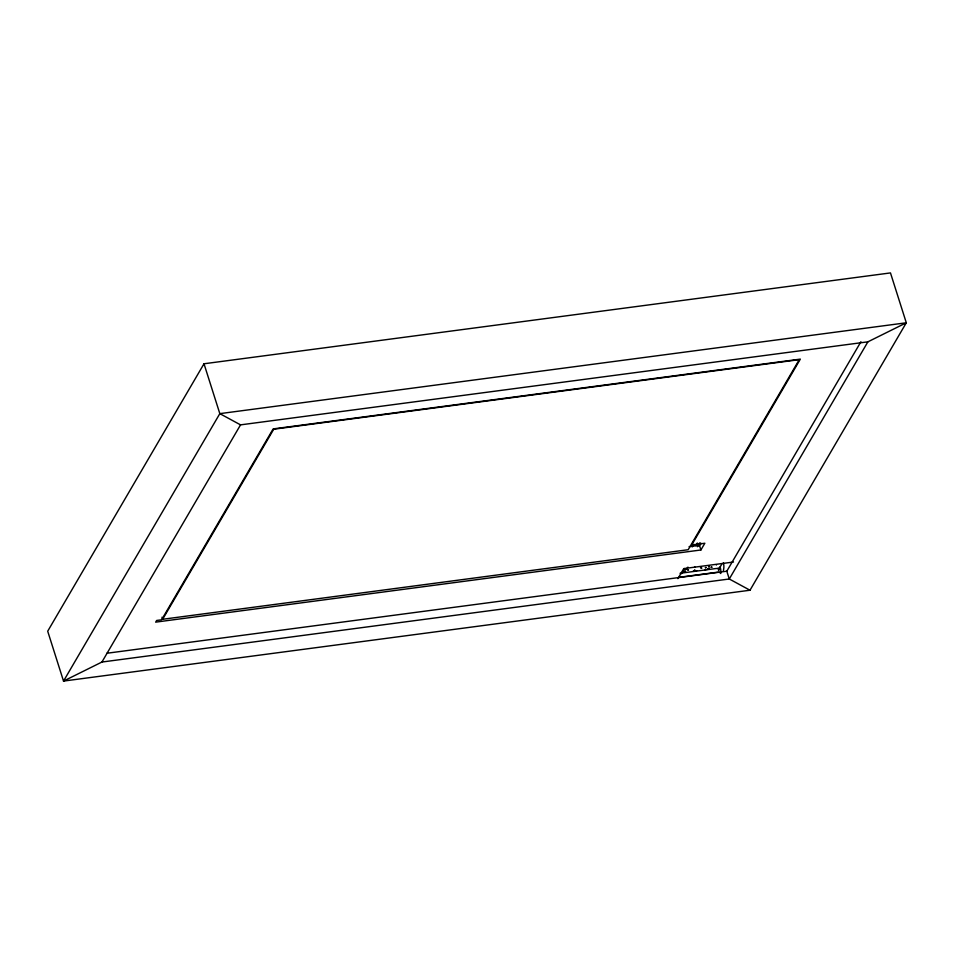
<?xml version="1.0" encoding="UTF-8"?>
<svg xmlns="http://www.w3.org/2000/svg" width="954" height="954" viewBox="0 0 954 954"><rect width="100%" height="100%" fill="white"/><g stroke="black" fill="none" stroke-linecap="round" stroke-linejoin="round"><path stroke-width="1.43" d="M720.771 573.521L720.854 571.291A19.629 16.445 30.3 0 0 720.055 566.771M204.001 363.772L47.7 631.214L63.524 681.084L749.999 590.228L906.3 322.786L890.476 272.916L204.001 363.772L219.825 413.642L240.539 424.864L867.89 341.83L906.3 322.786L219.825 413.642L63.524 681.084L101.923 662.04L729.285 578.995L749.999 590.228M101.923 662.04L240.539 424.864M162.645 619.277L273.726 429.217L799.261 359.658L688.18 549.719L162.645 619.277L161.989 617.202M692.234 546.916L693.737 544.352M695.812 545.581L697.302 543.017M677.912 578.637L683.768 568.608L733.495 562.025M681.597 573.652L684.602 568.524M697.338 546.737L699.58 542.898M700.904 549.981L704.839 543.243L691.698 544.984L800.334 359.121L273.154 428.895L161.584 619.814L156.659 620.458L155.669 622.139L700.904 549.981L699.425 545.306L700.737 543.064M718.398 569.967L722.142 563.564M867.89 341.83L729.285 578.995L726.805 571.207L860.925 341.735M718.934 570.301L719.125 569.717A4.973 1.991 -17.6 0 0 715.715 568.56L680.059 573.282M688.037 567.189L687.285 567.558M700.63 543.47L700.796 544.102M699.819 545.449L699.043 546.201M689.086 546.666L699.425 545.306M106.836 653.263L726.805 571.207M723.406 562.717A19.629 16.445 30.3 0 1 723.382 570.492M720.187 572.949A4.973 1.991 -17.6 0 0 716.895 572.305L679.82 577.206A1.491 0.596 -17.6 0 0 678.723 577.54M683.994 571.565L685.664 571.243L684.078 571.458M685.234 569.431L686.916 569.109L685.234 569.431M687.858 570.015L688.514 569.896L687.894 569.979M694.429 567.332L695.096 567.201L694.464 567.284M693.284 571.315L694.822 570.146L693.284 571.315M695.621 570.969L696.706 570.754L695.681 570.897M700.534 567.451L701.202 567.32L700.534 567.451M701.214 568.202L701.882 568.071L701.25 568.155M705.423 567.642L706.091 567.511L705.423 567.642M705.113 569.717L706.21 569.502L705.113 569.717M707.474 569.443L709.013 568.262L707.474 569.443M708.822 566.593L709.633 566.438L708.87 566.545M711.207 567.272L711.863 567.153L711.207 567.272M716.371 565.018L716.466 564.923M717.909 568.453L718.577 568.334L717.909 568.453"/></g></svg>
